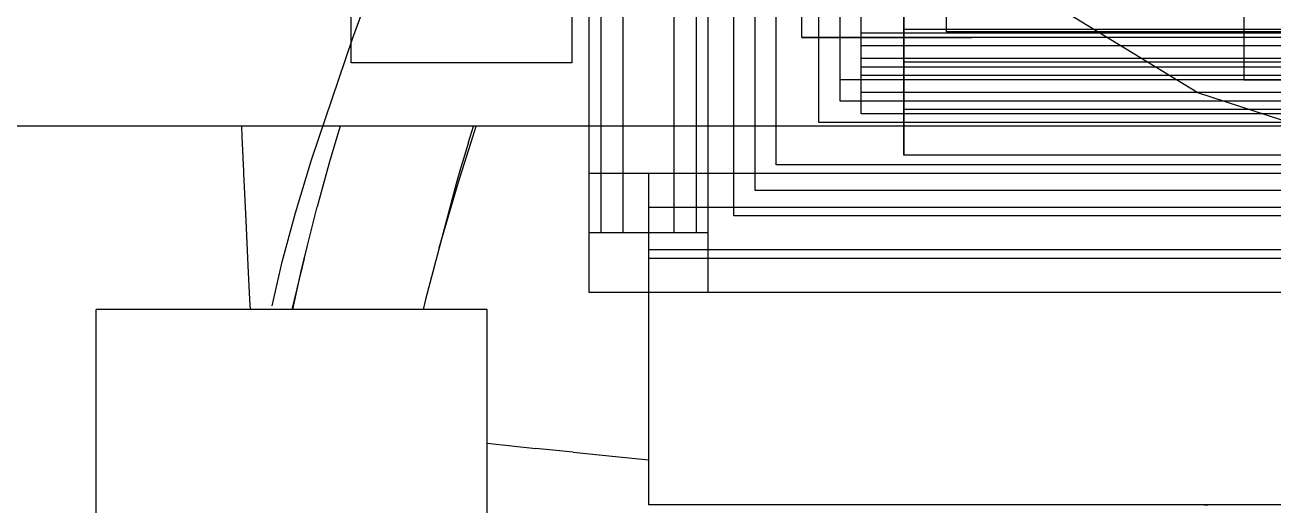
# Model space of a CAD drawing. Header units: millimetres. Extents: x -1175 to 655, y -895 to 720.
# Drawn here: x -983.97 to -967.82, y 27.58 to 33.79 of the extents above; entities that cross this region are included whole.
import ezdxf

# ---------------------------------------------------------------- set-up
doc = ezdxf.new("R2010")
doc.units = ezdxf.units.MM
doc.layers.add('HIDDEN', color=8, linetype='Continuous')
doc.layers.add('VISIBLE', color=7, linetype='Continuous')

msp = doc.modelspace()

# ---------------------------------------------------------------- linework, layer by layer
at = {"layer": 'HIDDEN'}
for points in [[(-968.198, 110), (-968.198, 33.08)], [(-968.198, 96), (-968.198, 33.08)], [(-974.798, 31.32), (-974.798, 56.84)], [(-974.798, 31.32), (-974.798, 56.84)], [(-974.798, 32.48), (-974.798, 56.84)], [(-974.798, 31.32), (-974.798, 56.84)], [(-976.668, 31.1), (-976.668, 56.4)], [(-976.668, 31.1), (-976.668, 56.4)], [(-976.668, 32.48), (-976.668, 56.4)], [(-976.668, 31.1), (-976.668, 56.4)], [(-976.514, 31.1), (-976.514, 56.4)], [(-976.514, 31.1), (-976.514, 56.4)], [(-976.514, 31.1), (-976.514, 56.4)], [(-976.514, 31.1), (-976.514, 56.4)], [(-976.514, 31.1), (-976.514, 56.4)], [(-976.514, 31.1), (-976.514, 56.4)], [(-976.514, 31.1), (-976.514, 56.4)], [(-976.514, 31.1), (-976.514, 56.4)], [(-976.514, 31.1), (-976.514, 56.4)], [(-976.514, 31.1), (-976.514, 56.4)], [(-976.514, 31.1), (-976.514, 56.4)], [(-976.514, 31.1), (-976.514, 56.4)], [(-976.514, 31.1), (-976.514, 56.4)], [(-976.514, 31.1), (-976.514, 56.4)], [(-976.514, 31.1), (-976.514, 56.4)], [(-976.514, 31.1), (-976.514, 56.4)], [(-976.514, 31.1), (-976.514, 56.4)], [(-976.514, 31.1), (-976.514, 56.4)], [(-976.514, 31.1), (-976.514, 56.4)], [(-976.514, 31.1), (-976.514, 56.4)], [(-976.228, 31.1), (-976.228, 56.4)], [(-976.228, 31.1), (-976.228, 56.4)], [(-975.568, 31.1), (-975.568, 56.4)], [(-975.568, 31.1), (-975.568, 56.4)], [(-975.282, 31.1), (-975.282, 56.4)], [(-975.282, 31.1), (-975.282, 56.4)], [(-975.282, 31.1), (-975.282, 56.4)], [(-975.282, 31.1), (-975.282, 56.4)], [(-975.282, 31.1), (-975.282, 56.4)], [(-975.282, 31.1), (-975.282, 56.4)], [(-975.282, 31.1), (-975.282, 56.4)], [(-975.282, 31.1), (-975.282, 56.4)], [(-975.282, 31.1), (-975.282, 56.4)], [(-975.282, 31.1), (-975.282, 56.4)], [(-975.282, 31.1), (-975.282, 56.4)], [(-975.282, 31.1), (-975.282, 56.4)], [(-975.282, 31.1), (-975.282, 56.4)], [(-975.282, 31.1), (-975.282, 56.4)], [(-975.282, 31.1), (-975.282, 56.4)], [(-975.282, 31.1), (-975.282, 56.4)], [(-975.282, 31.1), (-975.282, 56.4)], [(-975.282, 31.1), (-975.282, 56.4)], [(-975.282, 31.1), (-975.282, 56.4)], [(-975.282, 31.1), (-975.282, 56.4)], [(-975.128, 31.1), (-975.128, 56.4)], [(-975.128, 31.1), (-975.128, 56.4)], [(-975.128, 32.48), (-975.128, 56.4)], [(-975.128, 31.1), (-975.128, 56.4)], [(-974.523, 31.65), (-974.523, 56.51)], [(-974.523, 31.65), (-974.523, 56.51)], [(-974.523, 31.65), (-974.523, 56.51)], [(-974.523, 31.65), (-974.523, 56.51)], [(-974.248, 31.98), (-974.248, 56.18)], [(-974.248, 31.98), (-974.248, 56.18)], [(-974.248, 31.98), (-974.248, 56.18)], [(-974.248, 31.98), (-974.248, 56.18)], [(-973.698, 32.53), (-973.698, 55.63)], [(-973.698, 32.53), (-973.698, 55.63)], [(-973.698, 32.53), (-973.698, 55.63)], [(-973.698, 32.53), (-973.698, 55.63)], [(-973.698, 32.53), (-973.698, 55.63)], [(-973.698, 32.53), (-973.698, 55.63)], [(-973.423, 32.805), (-973.423, 55.355)], [(-973.423, 32.805), (-973.423, 55.355)], [(-973.423, 32.805), (-973.423, 55.355)], [(-973.423, 32.805), (-973.423, 55.355)], [(-973.423, 32.805), (-973.423, 55.355)], [(-973.423, 32.805), (-973.423, 55.355)], [(-973.423, 32.805), (-973.423, 55.355)], [(-973.423, 32.805), (-973.423, 55.355)], [(-973.148, 33.08), (-973.148, 55.08)], [(-973.148, 33.08), (-973.148, 55.08)], [(-973.148, 33.08), (-973.148, 55.08)], [(-973.148, 33.08), (-973.148, 55.08)], [(-973.148, 33.355), (-973.148, 54.805)], [(-973.148, 33.355), (-973.148, 54.805)], [(-973.148, 33.355), (-973.148, 54.805)], [(-973.148, 33.355), (-973.148, 54.805)], [(-973.148, 33.355), (-973.148, 54.805)], [(-973.148, 33.355), (-973.148, 54.805)], [(-973.918, 33.63), (-973.918, 54.53)], [(-973.918, 33.63), (-973.918, 54.53)], [(-973.918, 33.63), (-973.918, 54.53)], [(-979.748, 33.3), (-979.748, 54.2)], [(-979.748, 33.3), (-979.748, 54.2)], [(-976.888, 33.3), (-976.888, 54.2)], [(-976.888, 33.3), (-976.888, 54.2)], [(-972.048, 33.701), (-972.048, 36.514)], [(-972.048, 33.701), (-972.048, 36.514)], [(-979.725, 33.622), (-979.182, 35.105)], [(-972.598, 34.933), (-972.598, 33.73)], [(-972.598, 33.31), (-972.598, 34.933)], [(-972.598, 34.933), (-972.598, 33.73)], [(-972.598, 33.31), (-972.598, 34.933)], [(-972.598, 32.697), (-972.598, 34.875)], [(-973.423, 33.08), (-973.423, 33.96)], [(-973.423, 33.08), (-973.423, 33.96)], [(-973.148, 33.245), (-973.148, 34.015)], [(-973.148, 33.245), (-973.148, 34.015)], [(-972.598, 33.925), (-972.598, 32.697)], [(-972.048, 33.701), (-972.048, 34.046)], [(-972.048, 33.701), (-972.048, 34.046)], [(-973.148, 33.135), (-973.148, 33.905)], [(-973.148, 33.135), (-973.148, 33.905)], [(-980.26, 32.047), (-979.725, 33.622)], [(-973.886, 33.63), (-973.918, 33.63)], [(-973.918, 33.63), (-973.886, 33.63)], [(-973.886, 33.63), (-973.918, 33.63)], [(-973.918, 33.63), (-973.886, 33.63)], [(-973.886, 33.63), (-973.918, 33.63)], [(-973.918, 33.63), (-973.886, 33.63)], [(-973.792, 33.63), (-973.886, 33.63)], [(-973.886, 33.63), (-973.792, 33.63)], [(-973.792, 33.63), (-973.886, 33.63)], [(-973.886, 33.63), (-973.792, 33.63)], [(-973.792, 33.63), (-973.886, 33.63)], [(-973.886, 33.63), (-973.792, 33.63)], [(-973.642, 33.63), (-973.792, 33.63)], [(-973.792, 33.63), (-973.642, 33.63)], [(-973.642, 33.63), (-973.792, 33.63)], [(-973.792, 33.63), (-973.642, 33.63)], [(-973.642, 33.63), (-973.792, 33.63)], [(-973.792, 33.63), (-973.642, 33.63)], [(-973.443, 33.63), (-973.642, 33.63)], [(-973.642, 33.63), (-973.443, 33.63)], [(-973.443, 33.63), (-973.642, 33.63)], [(-973.642, 33.63), (-973.443, 33.63)], [(-973.443, 33.63), (-973.642, 33.63)], [(-973.642, 33.63), (-973.443, 33.63)], [(-973.208, 33.63), (-973.443, 33.63)], [(-973.443, 33.63), (-973.208, 33.63)], [(-973.208, 33.63), (-973.443, 33.63)], [(-973.443, 33.63), (-973.208, 33.63)], [(-973.208, 33.63), (-973.443, 33.63)], [(-973.443, 33.63), (-973.208, 33.63)], [(-972.951, 33.63), (-973.208, 33.63)], [(-973.208, 33.63), (-972.951, 33.63)], [(-972.951, 33.63), (-973.208, 33.63)], [(-973.208, 33.63), (-972.951, 33.63)], [(-972.951, 33.63), (-973.208, 33.63)], [(-973.208, 33.63), (-972.951, 33.63)], [(-941.248, 33.685), (-973.148, 33.685)], [(-973.148, 32.915), (-973.148, 33.685)], [(-941.248, 33.685), (-973.148, 33.685)], [(-973.148, 32.915), (-973.148, 33.685)], [(-972.686, 33.63), (-972.951, 33.63)], [(-972.951, 33.63), (-972.686, 33.63)], [(-972.686, 33.63), (-972.951, 33.63)], [(-972.951, 33.63), (-972.686, 33.63)], [(-972.686, 33.63), (-972.951, 33.63)], [(-972.951, 33.63), (-972.686, 33.63)], [(-972.428, 33.63), (-972.686, 33.63)], [(-972.686, 33.63), (-972.428, 33.63)], [(-972.428, 33.63), (-972.686, 33.63)], [(-972.686, 33.63), (-972.428, 33.63)], [(-972.428, 33.63), (-972.686, 33.63)], [(-972.686, 33.63), (-972.428, 33.63)], [(-941.798, 33.73), (-972.598, 33.73)], [(-972.598, 32.107), (-972.598, 33.73)], [(-941.798, 33.73), (-972.598, 33.73)], [(-972.598, 32.107), (-972.598, 33.73)], [(-941.798, 33.63), (-972.598, 33.63)], [(-972.598, 32.53), (-972.598, 33.63)], [(-941.798, 33.63), (-972.598, 33.63)], [(-972.598, 32.53), (-972.598, 33.63)], [(-941.798, 33.63), (-972.598, 33.63)], [(-972.598, 32.53), (-972.598, 33.63)], [(-941.798, 33.63), (-972.598, 33.63)], [(-972.598, 32.53), (-972.598, 33.63)], [(-972.194, 33.63), (-972.428, 33.63)], [(-972.428, 33.63), (-972.194, 33.63)], [(-972.194, 33.63), (-972.428, 33.63)], [(-972.428, 33.63), (-972.194, 33.63)], [(-972.194, 33.63), (-972.428, 33.63)], [(-972.428, 33.63), (-972.194, 33.63)], [(-971.995, 33.63), (-972.194, 33.63)], [(-972.194, 33.63), (-971.995, 33.63)], [(-971.995, 33.63), (-972.194, 33.63)], [(-972.194, 33.63), (-971.995, 33.63)], [(-971.995, 33.63), (-972.194, 33.63)], [(-972.194, 33.63), (-971.995, 33.63)], [(-942.348, 33.701), (-972.048, 33.701)], [(-942.348, 33.701), (-972.048, 33.701)], [(-971.844, 33.63), (-971.995, 33.63)], [(-971.995, 33.63), (-971.844, 33.63)], [(-971.844, 33.63), (-971.995, 33.63)], [(-971.995, 33.63), (-971.844, 33.63)], [(-971.844, 33.63), (-971.995, 33.63)], [(-971.995, 33.63), (-971.844, 33.63)], [(-971.75, 33.63), (-971.844, 33.63)], [(-971.844, 33.63), (-971.75, 33.63)], [(-971.75, 33.63), (-971.844, 33.63)], [(-971.844, 33.63), (-971.75, 33.63)], [(-971.75, 33.63), (-971.844, 33.63)], [(-971.844, 33.63), (-971.75, 33.63)], [(-971.718, 33.63), (-971.75, 33.63)], [(-971.75, 33.63), (-971.718, 33.63)], [(-971.718, 33.63), (-971.75, 33.63)], [(-971.75, 33.63), (-971.718, 33.63)], [(-971.718, 33.63), (-971.75, 33.63)], [(-971.75, 33.63), (-971.718, 33.63)], [(-941.248, 33.52), (-973.148, 33.52)], [(-973.148, 32.64), (-973.148, 33.52)], [(-941.248, 33.52), (-973.148, 33.52)], [(-973.148, 32.64), (-973.148, 33.52)], [(-941.248, 33.52), (-973.148, 33.52)], [(-973.148, 32.64), (-973.148, 33.52)], [(-941.248, 33.52), (-973.148, 33.52)], [(-973.148, 32.64), (-973.148, 33.52)], [(-941.248, 33.52), (-973.148, 33.52)], [(-973.148, 32.64), (-973.148, 33.52)], [(-941.248, 33.52), (-973.148, 33.52)], [(-973.148, 32.64), (-973.148, 33.52)], [(-976.888, 33.3), (-979.748, 33.3)], [(-976.888, 33.3), (-979.748, 33.3)], [(-941.248, 33.355), (-973.148, 33.355)], [(-941.248, 33.355), (-973.148, 33.355)], [(-941.248, 33.355), (-973.148, 33.355)], [(-941.248, 33.355), (-973.148, 33.355)], [(-941.248, 33.355), (-973.148, 33.355)], [(-941.248, 33.355), (-973.148, 33.355)], [(-972.598, 33.31), (-972.598, 32.107)], [(-941.798, 33.31), (-972.598, 33.31)], [(-972.598, 33.31), (-972.598, 32.107)], [(-941.798, 33.31), (-972.598, 33.31)], [(-941.248, 33.245), (-973.148, 33.245)], [(-941.248, 33.245), (-973.148, 33.245)], [(-941.248, 33.135), (-973.148, 33.135)], [(-941.248, 33.135), (-973.148, 33.135)], [(-940.973, 33.08), (-973.423, 33.08)], [(-940.973, 33.08), (-973.423, 33.08)], [(-941.248, 33.08), (-973.148, 33.08)], [(-941.248, 33.08), (-973.148, 33.08)], [(-941.248, 33.08), (-973.148, 33.08)], [(-941.248, 33.08), (-973.148, 33.08)], [(-968.198, 33.08), (-946.198, 33.08)], [(-968.198, 33.08), (-946.198, 33.08)], [(-940.973, 32.805), (-973.423, 32.805)], [(-940.973, 32.805), (-973.423, 32.805)], [(-940.973, 32.805), (-973.423, 32.805)], [(-940.973, 32.805), (-973.423, 32.805)], [(-940.973, 32.805), (-973.423, 32.805)], [(-940.973, 32.805), (-973.423, 32.805)], [(-940.973, 32.805), (-973.423, 32.805)], [(-940.973, 32.805), (-973.423, 32.805)], [(-941.248, 32.915), (-973.148, 32.915)], [(-941.248, 32.915), (-973.148, 32.915)], [(-941.248, 32.64), (-973.148, 32.64)], [(-941.248, 32.64), (-973.148, 32.64)], [(-941.248, 32.64), (-973.148, 32.64)], [(-941.248, 32.64), (-973.148, 32.64)], [(-941.248, 32.64), (-973.148, 32.64)], [(-941.248, 32.64), (-973.148, 32.64)], [(-941.798, 32.697), (-972.598, 32.697)], [(-940.698, 32.48), (-1027.698, 32.48)], [(-940.698, 32.53), (-973.698, 32.53)], [(-940.698, 32.53), (-973.698, 32.53)], [(-940.698, 32.53), (-973.698, 32.53)], [(-940.698, 32.53), (-973.698, 32.53)], [(-940.698, 32.53), (-973.698, 32.53)], [(-940.698, 32.53), (-973.698, 32.53)], [(-941.798, 32.53), (-972.598, 32.53)], [(-941.798, 32.53), (-972.598, 32.53)], [(-941.798, 32.53), (-972.598, 32.53)], [(-941.798, 32.53), (-972.598, 32.53)], [(-980.469, 31.361), (-980.26, 32.047)], [(-940.148, 31.98), (-974.248, 31.98)], [(-940.148, 31.98), (-974.248, 31.98)], [(-940.148, 31.98), (-974.248, 31.98)], [(-940.148, 31.98), (-974.248, 31.98)], [(-941.798, 32.107), (-972.598, 32.107)], [(-941.798, 32.107), (-972.598, 32.107)], [(-975.128, 31.87), (-976.668, 31.87)], [(-976.668, 31.1), (-976.668, 31.87)], [(-975.128, 31.87), (-976.668, 31.87)], [(-976.668, 30.33), (-976.668, 31.87)], [(-938.498, 31.87), (-975.898, 31.87)], [(-975.898, 30.33), (-975.898, 31.87)], [(-938.498, 31.87), (-975.898, 31.87)], [(-975.898, 30.33), (-975.898, 31.87)], [(-938.498, 31.87), (-975.898, 31.87)], [(-975.898, 30.33), (-975.898, 31.87)], [(-975.128, 30.33), (-975.128, 31.87)], [(-975.128, 30.33), (-975.128, 31.87)], [(-938.498, 31.87), (-974.798, 31.87)], [(-939.873, 31.65), (-974.523, 31.65)], [(-939.873, 31.65), (-974.523, 31.65)], [(-939.873, 31.65), (-974.523, 31.65)], [(-939.873, 31.65), (-974.523, 31.65)], [(-980.64, 30.725), (-980.469, 31.361)], [(-938.498, 31.43), (-975.898, 31.43)], [(-975.898, 30.77), (-975.898, 31.43)], [(-938.498, 31.43), (-975.898, 31.43)], [(-975.898, 30.77), (-975.898, 31.43)], [(-939.598, 31.32), (-974.798, 31.32)], [(-939.598, 31.32), (-974.798, 31.32)], [(-939.598, 31.32), (-974.798, 31.32)], [(-975.128, 31.1), (-976.668, 31.1)], [(-975.128, 31.1), (-976.668, 31.1)], [(-975.128, 31.1), (-976.668, 31.1)], [(-975.282, 31.1), (-976.514, 31.1)], [(-975.282, 31.1), (-976.514, 31.1)], [(-975.282, 31.1), (-976.514, 31.1)], [(-975.282, 31.1), (-976.514, 31.1)], [(-975.282, 31.1), (-976.514, 31.1)], [(-975.282, 31.1), (-976.514, 31.1)], [(-975.282, 31.1), (-976.514, 31.1)], [(-975.282, 31.1), (-976.514, 31.1)], [(-975.282, 31.1), (-976.514, 31.1)], [(-975.282, 31.1), (-976.514, 31.1)], [(-975.282, 31.1), (-976.514, 31.1)], [(-975.282, 31.1), (-976.514, 31.1)], [(-975.282, 31.1), (-976.514, 31.1)], [(-975.282, 31.1), (-976.514, 31.1)], [(-975.282, 31.1), (-976.514, 31.1)], [(-975.282, 31.1), (-976.514, 31.1)], [(-975.282, 31.1), (-976.514, 31.1)], [(-975.282, 31.1), (-976.514, 31.1)], [(-975.282, 31.1), (-976.514, 31.1)], [(-975.282, 31.1), (-976.514, 31.1)], [(-975.568, 31.1), (-976.228, 31.1)], [(-975.568, 31.1), (-976.228, 31.1)], [(-938.498, 30.88), (-975.898, 30.88)], [(-975.898, 30.33), (-975.898, 30.88)], [(-938.498, 30.88), (-975.898, 30.88)], [(-975.898, 27.58), (-975.898, 30.88)], [(-980.77, 30.155), (-980.64, 30.725)], [(-938.498, 30.77), (-975.898, 30.77)], [(-938.498, 30.77), (-975.898, 30.77)], [(-975.128, 30.33), (-976.668, 30.33)], [(-975.128, 30.33), (-975.898, 30.33)], [(-938.498, 30.33), (-975.898, 30.33)], [(-938.498, 30.33), (-975.898, 30.33)], [(-938.498, 30.33), (-975.898, 30.33)], [(-977.988, 30.11), (-983.048, 30.11)], [(-983.048, 19.99), (-983.048, 30.11)], [(-977.988, 19.99), (-977.988, 30.11)], [(-938.498, 27.58), (-975.898, 27.58)]]:
    msp.add_lwpolyline(points, dxfattribs=at)
at = {"layer": 'VISIBLE'}
for points in [[(-968.793, 32.91), (-971.044, 34.287)], [(-965.519, 31.846), (-968.793, 32.91)], [(-967.469, 32.48), (-1027.698, 32.48)], [(-981.159, 32.343), (-981.165, 32.48)], [(-979.891, 32.48), (-979.908, 32.426)], [(-978.23, 32.272), (-978.165, 32.48)], [(-978.176, 32.342), (-978.131, 32.48)], [(-976.668, 31.1), (-976.668, 32.48)], [(-975.128, 31.1), (-975.128, 32.48)], [(-974.798, 31.32), (-974.798, 32.48)], [(-981.138, 31.899), (-981.159, 32.343)], [(-979.908, 32.426), (-979.994, 32.134)], [(-978.365, 31.741), (-978.176, 32.342)], [(-978.23, 32.272), (-978.305, 32.027)], [(-980.027, 32.019), (-980.111, 31.721)], [(-979.994, 32.134), (-980.027, 32.019)], [(-978.305, 32.027), (-978.333, 31.935)], [(-981.137, 31.868), (-981.138, 31.899)], [(-981.108, 31.261), (-981.137, 31.868)], [(-978.333, 31.935), (-978.387, 31.75)], [(-974.798, 31.87), (-975.898, 31.87)], [(-975.898, 30.33), (-975.898, 31.87)], [(-980.111, 31.721), (-980.187, 31.439)], [(-978.387, 31.75), (-978.786, 30.236)], [(-978.609, 30.908), (-978.365, 31.741)], [(-980.276, 31.092), (-980.187, 31.439)], [(-981.08, 30.679), (-981.108, 31.261)], [(-955.864, 31.32), (-974.798, 31.32)], [(-980.315, 30.938), (-980.276, 31.092)], [(-976.668, 30.33), (-976.668, 31.1)], [(-975.128, 31.1), (-976.668, 31.1)], [(-980.394, 30.606), (-980.315, 30.938)], [(-980.357, 30.768), (-980.515, 30.11)], [(-980.357, 30.768), (-980.345, 30.813)], [(-981.058, 30.238), (-981.08, 30.679)], [(-980.505, 30.11), (-980.394, 30.606)], [(-981.052, 30.11), (-981.058, 30.238)], [(-978.786, 30.236), (-978.815, 30.11)], [(-975.898, 30.33), (-976.668, 30.33)], [(-952.198, 30.33), (-975.898, 30.33)], [(-975.898, 27.58), (-975.898, 30.33)], [(-977.988, 30.11), (-983.048, 30.11)], [(-983.048, 19.99), (-983.048, 30.11)], [(-977.988, 19.99), (-977.988, 30.11)], [(-977.988, 28.381), (-977.36, 28.311)], [(-976.875, 28.261), (-977.36, 28.311)], [(-976.875, 28.261), (-976.329, 28.206)], [(-976.329, 28.206), (-975.898, 28.165)], [(-952.198, 27.58), (-975.898, 27.58)], [(-968.711, 27.58), (-968.669, 27.577)]]:
    msp.add_lwpolyline(points, dxfattribs=at)

doc.saveas('drawing.dxf')
